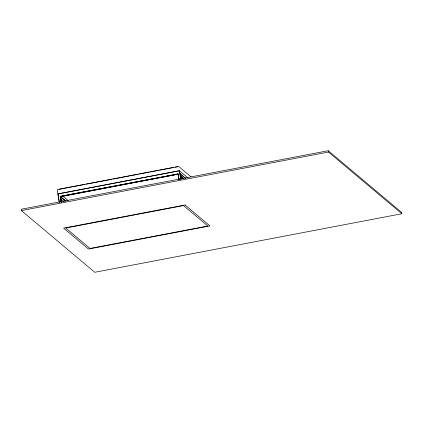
<?xml version="1.0" encoding="UTF-8"?>
<svg xmlns="http://www.w3.org/2000/svg" width="423" height="423" viewBox="0 0 423 423"><rect width="100%" height="100%" fill="white"/><g stroke="black" fill="none" stroke-linecap="round" stroke-linejoin="round"><path stroke-width="0.63" d="M61.187 202.199L60.219 196.346L178.02 173.895L178.945 179.833M187.949 177.951L179.4 170.744L57.93 193.893L59.262 202.358M181.028 179.098L180.246 173.8L185.808 178.48M59.157 189.345L85.081 184.402M86.377 184.158L111.651 179.341M112.946 179.093L138.221 174.276M139.516 174.027L149.234 172.177M150.53 171.928L158.308 170.448M159.603 170.199L173.864 167.482M175.159 167.233L177.75 166.741M59.32 202.331L57.935 193.988L179.4 170.744L180.87 179.178M61.478 201.866L60.621 196.706L178.273 174.144L60.616 196.573L61.287 201.253M328.253 150.72L21.15 209.253L21.367 210.575L94.747 272.28L401.85 213.747L401.633 212.425L328.253 150.72L328.47 152.042L401.85 213.747M21.367 210.575L328.47 152.042M191.111 176.872L178.569 166.413L57.359 189.515L57.835 193.634M180.172 173.932L185.226 178.183M180.801 176.269L183.328 178.395M178.284 174.276L177.983 174.027L60.219 196.346M180.42 175.973L183.45 178.522M62.604 195.934L68.166 200.608M66.173 201.248L60.621 196.706M65.591 200.983L60.325 196.452L61.282 202.263M60.785 198.773L64.322 201.75M180.246 173.8L181.107 179.003M179.405 170.839L180.785 179.183M178.495 175.566L178.712 176.862M178.924 178.152L179.135 179.442M178.02 173.895L178.987 179.749M185.068 204.975L63.598 228.124L88.492 249.062L209.961 225.908L185.068 204.975M183.54 205.583L65.739 228.034L90.02 248.449L207.82 225.998L183.54 205.583"/></g></svg>
